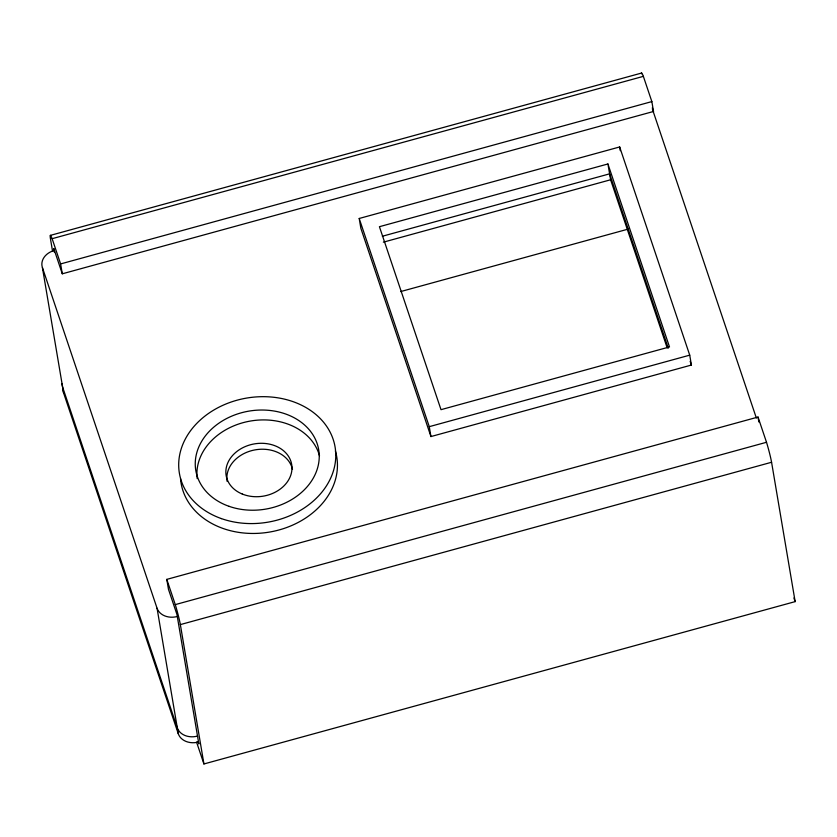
<?xml version="1.0" encoding="UTF-8"?>
<svg xmlns="http://www.w3.org/2000/svg" width="837" height="837" viewBox="0 0 837 837"><rect width="100%" height="100%" fill="white"/><g stroke="black" fill="none" stroke-linecap="round" stroke-linejoin="round"><path stroke-width="1.26" d="M50.398 235.375L641.623 73.039M52.564 251.267L50.408 238.482A18.696 1.412 74.6 0 1 52.135 238.691L643.36 76.355L651.856 101.591L653.519 111.467L62.294 273.804L53.798 248.568L54.457 252.418M62.294 273.804L60.62 263.927L651.856 101.591M359.199 218.478L619.662 146.956L689.73 355.16L691.404 365.047L430.94 436.558L360.873 228.355L359.199 218.478L429.266 426.671L430.94 436.558M607.924 163.968L379.423 226.701L441.005 409.67L669.506 346.926L607.924 163.968L610.602 179.777L667.183 347.91M382.352 236.243L609.598 173.845L668.261 348.161M383.356 242.175L610.602 179.777M400.641 291.579L628.514 229.014M429.266 426.671L689.73 355.16M198.045 741.582L198.85 743.978L176.952 614.504L168.457 589.269L166.793 579.382L758.019 417.046L766.514 442.281A18.696 1.412 74.6 0 1 771.578 462.265L795.15 601.625L203.925 763.961L196.538 742.032M166.793 579.382L175.278 604.617L766.514 442.281M203.925 763.961L180.353 624.601L771.578 462.265M652.305 107.868L653.519 111.467M652.431 109.218L756.366 418.05M793.915 597.963L795.15 601.625M690.148 361.322L691.404 365.047M52.135 238.691L60.62 263.927M54.133 250.545A16.614 13.256 -9.6 0 0 42.405 267.558L157.063 608.248L178.291 733.777A16.614 13.256 -9.6 0 0 198.515 742M42.405 267.558L63.633 393.076L178.291 733.777M758.019 417.046L758.856 421.984M619.662 146.956L620.29 150.66M641.393 73.802A18.696 1.412 74.6 0 1 643.36 76.355M175.278 604.617A18.696 1.412 74.6 0 1 180.353 624.601M62.074 383.733A16.614 13.256 -9.6 0 0 62.629 387.144L177.287 727.845A16.614 13.256 -9.6 0 0 197.522 736.068M63.633 393.076A16.614 13.256 -9.6 0 1 63.078 389.665M177.287 616.482A16.614 13.256 -9.6 0 1 157.063 608.248M227.12 481.348A33.239 26.512 -9.6 0 1 254.95 449.898A33.239 26.512 -9.6 0 1 292.49 469.39M197.197 478.576A62.315 49.707 -9.6 0 1 249.342 421.231A62.315 49.707 -9.6 0 1 319.514 455.778M335.386 450.976A78.94 62.953 -9.6 0 1 270.267 531.934A78.94 62.953 -9.6 0 1 180.52 478.565M242.322 494.06A33.239 26.512 -9.6 0 0 291.977 468.061A33.239 26.512 -9.6 0 0 242.437 447.9A33.239 26.512 -9.6 0 0 242.322 494.06M228.982 506.301A62.315 49.707 -9.6 0 0 319.169 453.874A62.315 49.707 -9.6 0 0 223.584 420.205A62.315 49.707 -9.6 0 0 228.982 506.301M221.439 518.616A78.94 62.953 -9.6 0 0 335.679 452.2A78.94 62.953 -9.6 0 0 214.607 409.565A78.94 62.953 -9.6 0 0 221.439 518.616"/></g></svg>
